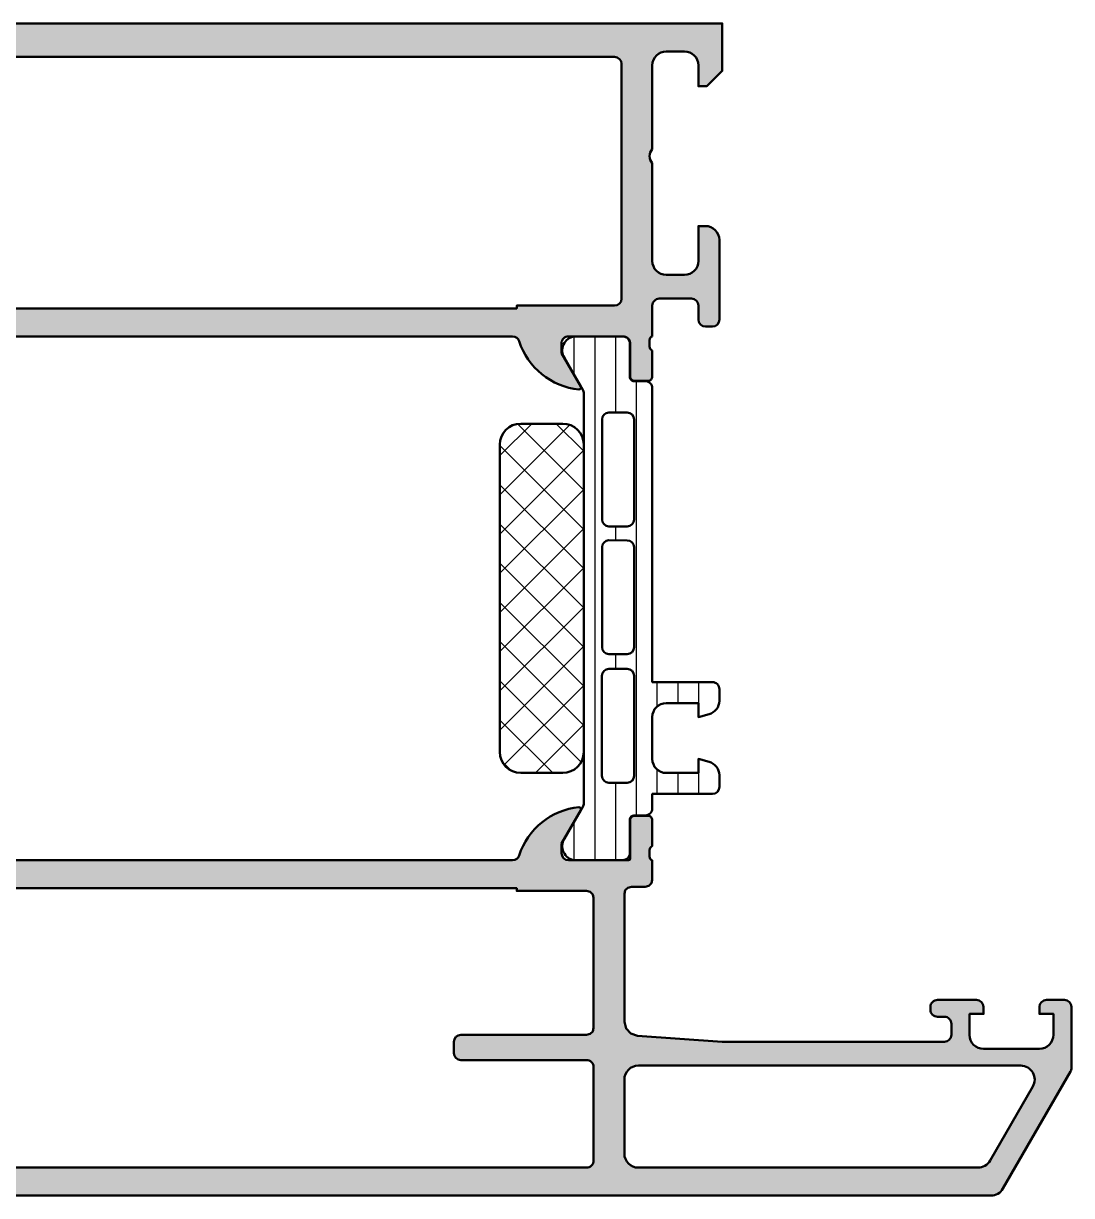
# Model space of a CAD drawing. Extents: x 0 to 150, y 0 to 84.
# Drawn here: x 75 to 150, y 0 to 83.9 of the extents above; entities that cross this region are included whole.
import ezdxf

# ---------------------------------------------------------------- set-up
doc = ezdxf.new("R2010")
doc.units = 0
for name, color, linetype, lineweight in [('0S-Alu contour', 7, 'Continuous', 50), ('0S-Alu hatch', 252, 'Continuous', 25), ('0S-Plastic contour', 254, 'Continuous', 50), ('0S-Plastic hatch', 253, 'Continuous', 25), ('0S-PT contour', 91, 'Continuous', 50), ('0S-PT hatch', 103, 'Continuous', 25)]:
    doc.layers.add(name, color=color, linetype=linetype, lineweight=lineweight)

# ---------------------------------------------------------------- blocks, each defined once
blk = doc.blocks.new('181400__EDC8170E_2BE6_45A1_98C1_D300BEF250D0_')
at = {"layer": '0S-Alu hatch'}
h = blk.add_hatch(color=256, dxfattribs=at)
edge = h.paths.add_edge_path()
edge.add_line((0.0002412639695181, 83.89999999999998), (0.0002412639695181, 80.49999847412109))
edge.add_line((0.0002412639695181, 80.49999847412109), (1.100247367485142, 79.39999999999996))
edge.add_line((1.100247367485142, 79.39999999999996), (1.700253471000768, 79.39999999999996))
edge.add_line((1.700253471000768, 79.39999999999996), (1.700253471000767, 80.89999999999998))
edge.add_ellipse((2.700266155448969, 80.89998731555175), major_axis=(-1.000012684528648, 0), ratio=1, start_angle=270.00072675612887, end_angle=359.9992732430178, ccw=False)
edge.add_line((2.700253471000767, 81.89999999999996), (4.000241025550939, 81.89999999999996))
edge.add_ellipse((4.000228471221157, 80.8999872072486), major_axis=(-1.000012792830181, 0), ratio=1, start_angle=180.0007329610703, end_angle=269.9992806990908, ccw=False)
edge.add_line((5.000241263969518, 80.89999999999618), (5.000241263969518, 74.89999999999998))
edge.add_ellipse((4.475265471637069, 74.39999999999996), major_axis=(-0.7249824705019307, 0), ratio=1, start_angle=136.3958616163865, end_angle=223.6041383836137, ccw=False)
edge.add_line((5.000241263969518, 73.89999999999996), (5.000241263969519, 66.89999999999996))
edge.add_ellipse((4.000246738845793, 66.8999945251237), major_axis=(-0.9999945251387131, 0), ratio=1, start_angle=89.99968631097869, end_angle=180.0003136894973, ccw=False)
edge.add_line((4.000241263969516, 65.89999999999998), (2.700253471000766, 65.89999999999998))
edge.add_ellipse((2.700247787888999, 66.89999431688821), major_axis=(-0.9999943169043829, 0), ratio=1, start_angle=-0.00032562035931960054, end_angle=90.00032562016929, ccw=False)
edge.add_line((1.700253471000768, 66.90000000000329), (1.700253471000768, 69.39999999999996))
edge.add_line((1.700253471000768, 69.39999999999996), (1.200253471000767, 69.39999999999996))
edge.add_arc((1.200261906438174, 68.39999156456257), 1.000008435472984, 90.00048331088485, 179.9995166894545)
edge.add_line((0.2002534710007682, 68.39999999999405), (0.2002534710007681, 62.69999542236324))
edge.add_arc((0.7002511113445925, 62.69999306270708), 0.4999976403493928, 179.9997296016505, 270.0002703979566)
edge.add_line((0.7002534710007727, 62.19999542236326), (1.200253471000761, 62.19999542236326))
edge.add_arc((1.200224574019153, 62.70002431934488), 0.500028897816602, 270.0033111588049, 359.9966888411355)
edge.add_line((1.700253471000768, 62.69999542236274), (1.700253471000768, 63.69999542236326))
edge.add_ellipse((2.200235485757314, 63.70001340760671), major_axis=(-0.4999820150800274, 0), ratio=1, start_angle=-90.00206103122213, end_angle=0.0020610311563018513, ccw=False)
edge.add_line((2.200253471000768, 64.19999542236324), (4.500241263969518, 64.19999542236324))
edge.add_ellipse((4.500259249212967, 63.7000134076067), major_axis=(-0.499982015080035, 0), ratio=1, start_angle=179.9979389686669, end_angle=270.00206103122173, ccw=False)
edge.add_line((5.000241263969518, 63.6999954223623), (5.000241263969518, 61.49999847412107))
edge.add_ellipse((4.921404817426479, 61.23247788212795), major_axis=(-0.2788950563274332, 0), ratio=1, start_angle=178.8354106259016, end_angle=253.5801235805088, ccw=False)
edge.add_line((5.200242263969522, 61.22680947412957), (5.200242263969521, 60.77321547412958))
edge.add_ellipse((4.92137416832635, 60.76755481465252), major_axis=(-0.2789255417371525, 0), ratio=1, start_angle=106.42459455535541, end_angle=181.1628700728881, ccw=False)
edge.add_line((5.000241263969521, 60.50001147412957), (5.000241263969521, 58.62000047412106))
edge.add_arc((5.300241263969518, 58.62000047412106), 0.2999999999999971, 180, 269.9999999999992)
edge.add_line((5.300241263969514, 58.32000047412106), (6.280215583012317, 58.32000047412107))
edge.add_arc((6.280215583012317, 58.62000047412106), 0.29999999999999, 270, 360)
edge.add_line((6.580215583012307, 58.62000047412106), (6.580215583012308, 60.99999847412107))
edge.add_ellipse((7.080215583012303, 60.99999847412107), major_axis=(-0.4999999999999947, 0), ratio=1, start_angle=269.9999999999994, end_angle=360, ccw=False)
edge.add_line((7.080215583012308, 61.49999847412107), (11.00024126396951, 61.49999847412107))
edge.add_ellipse((11.00024126396952, 60.99999847412107), major_axis=(-0.4999999999999929, 0), ratio=1, start_angle=180, end_angle=270.0000000000004, ccw=False)
edge.add_line((11.50024126396951, 60.99999847412107), (11.50024126396951, 60.29999847412106))
edge.add_line((11.50024126396951, 60.29999847412106), (10.11874580634715, 57.90717815109352))
edge.add_arc((10.23836104861781, 57.83811825876937), 0.1381197846482873, 149.9999999999984, 275.6225775507913)
edge.add_arc((9.76201802279574, 62.67660733596883), 4.999999999999928, 275.6225775507932, 342.2515836439295)
edge.add_ellipse((15.00024126396953, 60.999998474121), major_axis=(-0.500000000000062, 0), ratio=1, start_angle=270.00000000000125, end_angle=342.25158364393195, ccw=False)
edge.add_line((15.00024126396952, 61.49999847412107), (110.0002412639695, 61.49999847412107))
edge.add_ellipse((110.0002412639693, 60.9999984741205), major_axis=(-0.5000000000005757, 0), ratio=1, start_angle=197.748416356042, end_angle=269.9999999999691, ccw=False)
edge.add_arc((115.238464505143, 62.6766073359683), 4.999999999999344, 197.7484163560731, 264.3774224492096)
edge.add_arc((114.7621214793212, 57.83811825876938), 0.1381197846482632, 264.3774224492152, 390.0000000000151)
edge.add_line((114.8817367215918, 57.90717815109355), (113.5002412639694, 60.29999847412105))
edge.add_line((113.5002412639694, 60.29999847412105), (113.5002412639694, 60.99999847412109))
edge.add_ellipse((114.0002412639694, 60.99999847412109), major_axis=(-0.4999999999999716, 0), ratio=1, start_angle=269.9999999999984, end_angle=360, ccw=False)
edge.add_line((114.0002412639694, 61.49999847412107), (117.9202669449268, 61.49999847412107))
edge.add_ellipse((117.9202669449268, 60.99999847412107), major_axis=(-0.5, 0), ratio=1, start_angle=180, end_angle=270, ccw=False)
edge.add_line((118.4202669449267, 60.99999847412107), (118.4202669449268, 58.62000047412105))
edge.add_arc((118.7202669449267, 58.62000047412106), 0.2999999999999687, 180, 270.0000000000027)
edge.add_line((118.7202669449268, 58.32000047412109), (119.7002412639695, 58.3200004741211))
edge.add_arc((119.7002412639696, 58.62000047412111), 0.3000000000000256, 269.9999999999945, 360)
edge.add_line((120.0002412639696, 58.62000047412111), (120.0002412639695, 60.50001147412962))
edge.add_ellipse((120.0791083596127, 60.76755481465256), major_axis=(-0.278925541737153, 0), ratio=1, start_angle=-1.1628700728908825, end_angle=73.57540544464382, ccw=False)
edge.add_line((119.8002402639695, 60.77321547412964), (119.8002402639695, 61.22680947412959))
edge.add_ellipse((120.0790777105126, 61.23247788212796), major_axis=(-0.2788950563274235, 0), ratio=1, start_angle=-73.58012358050871, end_angle=1.1645893740960105, ccw=False)
edge.add_line((120.0002412639695, 61.49999847412107), (120.0002412639696, 63.70000305175778))
edge.add_ellipse((120.5002232778983, 63.70001340843447), major_axis=(-0.4999820140360651, 0), ratio=1, start_angle=-90.00118683041512, end_angle=0.001186830435472075, ccw=False)
edge.add_line((120.500233634575, 64.19999542236324), (122.8002214275436, 64.19999542236324))
edge.add_ellipse((122.8002470414213, 63.70001340717895), major_axis=(-0.4999820158404097, 0), ratio=1, start_angle=179.9979390174743, end_angle=270.00293523974995, ccw=False)
edge.add_line((123.3002290569382, 63.69999542236193), (123.3002290569382, 62.69999542236329))
edge.add_arc((123.8002564343514, 62.7000227997764), 0.5000273781626361, 180.0031370486839, 269.9968629513171)
edge.add_line((123.8002290569383, 62.19999542236325), (124.3002290569382, 62.19999542236326))
edge.add_arc((124.3002269475592, 62.69999753174239), 0.5000021093835741, 270.0002417160211, 359.9997582840298)
edge.add_line((124.8002290569383, 62.69999542236373), (124.8002290569382, 68.39999999999993))
edge.add_arc((123.8002166621762, 68.39998855885818), 1.000012394827468, 0.0006555219346606, 89.9997269679374)
edge.add_line((123.8002214275437, 69.4000009536743), (123.3002290569383, 69.39999999999996))
edge.add_line((123.3002290569383, 69.39999999999996), (123.3002290569382, 66.9))
edge.add_ellipse((122.3002312891096, 66.89999776782858), major_axis=(-0.9999977678310941, 0), ratio=1, start_angle=89.99987210571351, end_angle=180.0001278923285, ccw=False)
edge.add_line((122.3002290569382, 65.89999999999998), (121.0002412639695, 65.89999999999998))
edge.add_ellipse((121.0002353798903, 66.8999941159208), major_axis=(-0.9999941159381389, 0), ratio=1, start_angle=-0.0003371346625158367, end_angle=90.0003371348867, ccw=False)
edge.add_line((120.0002412639695, 66.89999999999606), (120.0002412639695, 73.89999999999996))
edge.add_ellipse((120.525217056302, 74.39999999999996), major_axis=(-0.7249824705019556, 0), ratio=1, start_angle=-43.60413838361171, end_angle=43.604138383611826, ccw=False)
edge.add_line((120.0002412639695, 74.89999999999998), (120.0002412639695, 80.89999999999999))
edge.add_ellipse((121.0002509995533, 80.89999026451954), major_axis=(-1.000009735631191, 0), ratio=1, start_angle=270.00099493027955, end_angle=359.9994422041218, ccw=False)
edge.add_line((121.000233634575, 81.89999999999996), (122.3002214275437, 81.89999999999996))
edge.add_ellipse((122.3002136124879, 80.89998455546085), major_axis=(-1.000015444569667, 0), ratio=1, start_angle=180.0008848930356, end_angle=269.9995522371977, ccw=False)
edge.add_line((123.3002290569382, 80.8999999999964), (123.3002290569382, 79.39999999999996))
edge.add_line((123.3002290569382, 79.39999999999996), (123.9002351604539, 79.39999999999996))
edge.add_line((123.9002351604539, 79.39999999999996), (125.0002412639695, 80.49999847412104))
edge.add_line((125.0002412639695, 80.49999847412104), (125.0002412639695, 83.89999999999998))
edge.add_line((125.0002412639695, 83.89999999999998), (0.0002412639695137, 83.89999999999998))
edge = h.paths.add_edge_path()
edge.add_line((7.200253471000768, 64.19999542236324), (7.200253471000769, 80.99999847412107))
edge.add_ellipse((7.700248202393208, 81.00000374272864), major_axis=(-0.4999947314201977, 0), ratio=1, start_angle=-90.00060374431541, end_angle=0.0006037441489752382, ccw=False)
edge.add_line((7.700253471000763, 81.49999847412107), (117.3002290569383, 81.49999847412107))
edge.add_ellipse((117.300225327182, 80.99999474436481), major_axis=(-0.5000037297701696, 0), ratio=1, start_angle=180.0004273953693, end_angle=269.9995726045988, ccw=False)
edge.add_line((117.8002290569382, 80.99999847412101), (117.8002290569383, 64.19999542236246))
edge.add_ellipse((117.3002253596516, 64.19999911964987), major_axis=(-0.5000036973002925, 0), ratio=1, start_angle=90.0004236747045, end_angle=179.9995763252047, ccw=False)
edge.add_line((117.3002290569383, 63.69999542236325), (110.3002290569383, 63.69999542236326))
edge.add_line((110.3002290569383, 63.69999542236326), (110.3002290569383, 63.49999847412107))
edge.add_line((110.3002290569383, 63.49999847412107), (14.70025347100076, 63.49999847412107))
edge.add_line((14.70025347100077, 63.49999847412107), (14.70025347100077, 63.69999542236326))
edge.add_line((14.70025347100077, 63.69999542236326), (7.700253471000768, 63.69999542236325))
edge.add_ellipse((7.700250871808276, 64.19999282317076), major_axis=(-0.4999974008142644, 0), ratio=1, start_angle=-0.00029784710761759925, end_angle=90.00029784706823, ccw=False)
at = {"layer": '0S-Alu contour', "color": 7}
for points in [[(0.0002412639695181, 83.89999999999998), (0.0002412639695181, 80.49999847412109), (1.100247367485142, 79.39999999999996), (1.700253471000768, 79.39999999999996), (1.700253471000767, 80.89999999999998)], [(123.3002290569382, 80.8999999999964), (123.3002290569382, 79.39999999999996), (123.9002351604539, 79.39999999999996), (125.0002412639695, 80.49999847412104), (125.0002412639695, 83.89999999999998), (0.0002412639695181, 83.89999999999998)], [(2.700253471000767, 81.89999999999996), (4.000241025550939, 81.89999999999996)], [(7.700253471000763, 81.49999847412107), (117.3002290569383, 81.49999847412107)], [(121.000233634575, 81.89999999999996), (122.3002214275437, 81.89999999999996)], [(5.000241263969518, 80.89999999999618), (5.000241263969518, 74.89999999999998)], [(7.200253471000768, 64.19999542236324), (7.200253471000769, 80.99999847412107)], [(117.8002290569382, 80.99999847412101), (117.8002290569383, 64.19999542236246)], [(120.0002412639695, 74.89999999999998), (120.0002412639695, 80.89999999999999)], [(5.000241263969518, 73.89999999999996), (5.000241263969519, 66.89999999999996)], [(120.0002412639695, 66.89999999999606), (120.0002412639695, 73.89999999999996)], [(1.700253471000768, 66.90000000000329), (1.700253471000768, 69.39999999999996), (1.200253471000767, 69.39999999999996)], [(123.8002214275437, 69.4000009536743), (123.3002290569383, 69.39999999999996), (123.3002290569382, 66.9)], [(0.2002534710007682, 68.39999999999405), (0.2002534710007681, 62.69999542236324)], [(124.8002290569383, 62.69999542236373), (124.8002290569382, 68.39999999999993)], [(4.000241263969516, 65.89999999999998), (2.700253471000766, 65.89999999999998)], [(122.3002290569382, 65.89999999999998), (121.0002412639695, 65.89999999999998)], [(2.200253471000768, 64.19999542236324), (4.500241263969518, 64.19999542236324)], [(120.500233634575, 64.19999542236324), (122.8002214275436, 64.19999542236324)], [(1.700253471000768, 62.69999542236274), (1.700253471000768, 63.69999542236326)], [(5.000241263969518, 63.6999954223623), (5.000241263969518, 61.49999847412107)], [(117.3002290569383, 63.69999542236325), (110.3002290569383, 63.69999542236326), (110.3002290569383, 63.49999847412107), (14.70025347100077, 63.49999847412107), (14.70025347100077, 63.69999542236326), (7.700253471000768, 63.69999542236325)], [(120.0002412639695, 61.49999847412107), (120.0002412639696, 63.70000305175778)], [(123.3002290569382, 63.69999542236193), (123.3002290569382, 62.69999542236329)], [(0.7002534710007727, 62.19999542236326), (1.200253471000761, 62.19999542236326)], [(123.8002290569383, 62.19999542236325), (124.3002290569382, 62.19999542236326)], [(7.080215583012308, 61.49999847412107), (11.00024126396951, 61.49999847412107)], [(15.00024126396952, 61.49999847412107), (110.0002412639695, 61.49999847412107)], [(114.0002412639694, 61.49999847412107), (117.9202669449268, 61.49999847412107)], [(5.000241263969521, 60.50001147412957), (5.000241263969521, 58.62000047412106)], [(5.200242263969522, 61.22680947412957), (5.200242263969521, 60.77321547412958)], [(6.580215583012307, 58.62000047412106), (6.580215583012308, 60.99999847412107)], [(11.50024126396951, 60.99999847412107), (11.50024126396951, 60.29999847412106), (10.11874580634715, 57.90717815109352)], [(114.8817367215918, 57.90717815109355), (113.5002412639694, 60.29999847412105), (113.5002412639694, 60.99999847412109)], [(118.4202669449267, 60.99999847412107), (118.4202669449268, 58.62000047412105)], [(119.8002402639695, 60.77321547412964), (119.8002402639695, 61.22680947412959)], [(120.0002412639696, 58.62000047412111), (120.0002412639695, 60.50001147412962)], [(5.300241263969514, 58.32000047412106), (6.280215583012317, 58.32000047412107)], [(118.7202669449268, 58.32000047412109), (119.7002412639695, 58.3200004741211)]]:
    blk.add_lwpolyline(points, dxfattribs=at)
at = {"layer": '0S-Alu contour', "color": 7, "extrusion": (0, 0, -1)}
for centre, radius, start, end in [((-2.700266155448969, 80.89998731555175), 1.000012684528648, 0.0007267569821928, 89.99927324387112), ((-4.000228471221157, 80.8999872072486), 1.000012792830181, 90.00071930090922, 179.9992670389297), ((-7.700248202393208, 81.00000374272864), 0.4999947314201977, 359.999396255851, 90.00060374431546), ((-117.300225327182, 80.99999474436481), 0.5000037297701696, 90.00042739540118, 179.9995726046307), ((-121.0002509995533, 80.89999026451954), 1.000009735631191, 0.0005577958782204, 89.99900506972045), ((-122.3002136124879, 80.89998455546085), 1.000015444569667, 90.00044776280232, 179.9991151069644), ((-4.475265471637069, 74.39999999999996), 0.7249824705019307, 136.3958616163863, 223.6041383836136), ((-120.525217056302, 74.39999999999996), 0.7249824705019556, 316.3958616163882, 43.60413838361174), ((-2.700247787888999, 66.89999431688821), 0.9999943169043829, 269.9996743798307, 0.0003256203592272), ((-4.000246738845793, 66.8999945251237), 0.9999945251387131, 179.9996863105027, 270.0003136890213), ((-121.0002353798903, 66.8999941159208), 0.9999941159381389, 269.9996628651133, 0.0003371346624726), ((-122.3002312891096, 66.89999776782858), 0.9999977678310941, 179.9998721076715, 270.0001278942865), ((-2.200235485757314, 63.70001340760671), 0.4999820150800274, 359.9979389688437, 90.00206103122215), ((-4.500259249212967, 63.7000134076067), 0.499982015080035, 89.99793896877829, 180.0020610313331), ((-7.700250871808276, 64.19999282317076), 0.4999974008142644, 269.9997021529318, 0.0002978471076222), ((-117.3002253596516, 64.19999911964987), 0.5000036973002925, 180.0004236747953, 269.9995763252955), ((-120.5002232778983, 63.70001340843447), 0.4999820140360651, 359.9988131695645, 90.00118683041515), ((-122.8002470414213, 63.70001340717895), 0.4999820158404097, 89.99706476025005, 180.0020609825257), ((-4.921404817426479, 61.23247788212795), 0.2788950563274332, 106.4198764194912, 181.1645893740985), ((-7.080215583012303, 60.99999847412107), 0.4999999999999947, 0, 90.00000000000063), ((-11.00024126396952, 60.99999847412107), 0.4999999999999929, 89.99999999999959, 180), ((-15.00024126396953, 60.999998474121), 0.500000000000062, 17.74841635606803, 89.99999999999876), ((-110.0002412639693, 60.9999984741205), 0.5000000000005757, 90.00000000003094, 162.251583643958), ((-114.0002412639694, 60.99999847412109), 0.4999999999999716, 0, 90.0000000000016), ((-117.9202669449268, 60.99999847412107), 0.5, 90, 180), ((-120.0790777105126, 61.23247788212796), 0.2788950563274235, 358.835410625904, 73.58012358050884), ((-4.92137416832635, 60.76755481465252), 0.2789255417371525, 178.8371299271119, 253.5754054446446), ((-120.0791083596127, 60.76755481465256), 0.2789255417371531, 286.4245945553562, 1.162870072890926)]:
    blk.add_arc(centre, radius, start, end, dxfattribs=at)
at = {"layer": '0S-Alu contour', "color": 7}
for centre, radius, start, end in [((1.200261906438174, 68.39999156456257), 1.000008435472984, 90.00048331088485, 179.9995166894545), ((123.8002166621762, 68.39998855885818), 1.000012394827468, 0.0006555219346606, 89.9997269679374), ((0.7002511113445925, 62.69999306270708), 0.4999976403493928, 179.9997296016505, 270.0002703979566), ((1.200224574019153, 62.70002431934488), 0.500028897816602, 270.0033111588049, 359.9966888411355), ((123.8002564343514, 62.7000227997764), 0.5000273781626361, 180.0031370486839, 269.9968629513171), ((124.3002269475592, 62.69999753174239), 0.5000021093835741, 270.0002417160211, 359.9997582840298), ((9.76201802279574, 62.67660733596883), 4.999999999999928, 275.6225775507932, 342.2515836439295), ((115.238464505143, 62.6766073359683), 4.999999999999344, 197.7484163560731, 264.3774224492096), ((5.300241263969518, 58.62000047412106), 0.2999999999999971, 180, 269.9999999999992), ((6.280215583012317, 58.62000047412106), 0.29999999999999, 270, 0), ((10.23836104861781, 57.83811825876937), 0.1381197846482873, 149.9999999999984, 275.6225775507913), ((114.7621214793212, 57.83811825876938), 0.1381197846482632, 264.3774224492152, 30.00000000001515), ((118.7202669449267, 58.62000047412106), 0.2999999999999687, 180, 270.0000000000027), ((119.7002412639696, 58.62000047412111), 0.3000000000000256, 269.9999999999945, 0)]:
    blk.add_arc(centre, radius, start, end, dxfattribs=at)
blk = doc.blocks.new('244391__28026FB7_03FE_4B14_8934_40E9BAC92A40___AA80F0C8_C200_425B_A5B2_39E41ED38120_')
at = {"layer": '0S-Plastic hatch'}
h = blk.add_hatch(dxfattribs=at)
h.set_pattern_fill('ANSI31', color=256, scale=0.4680000000000001, angle=45, style=0)
h.set_pattern_definition([(90, (0, 0), (-1.4859, 0), [])])
edge = h.paths.add_edge_path()
edge.add_line((120.0010859886373, 57.79247127889615), (120.0000188350677, 36.7500114440918))
edge.add_line((120.0000188350677, 36.7500114440918), (124.300036907196, 36.7500114440918))
edge.add_ellipse((124.3000723816795, 36.25004691857522), major_axis=(-0.4999645267751099, 0), ratio=1, start_angle=179.9959346351466, end_angle=270.00406536478795, ccw=False)
edge.add_line((124.800036907196, 36.25001144409122), (124.8000292778015, 35.41901779174805))
edge.add_ellipse((123.7988491033712, 35.41973517223283), major_axis=(-1.001180431444371, 0), ratio=1, start_angle=105.0586789848592, end_angle=179.9589455843172, ccw=False)
edge.add_line((124.0589639429945, 34.45293502405593), (123.3000218868255, 34.2500114440918))
edge.add_line((123.3000218868255, 34.2500114440918), (123.3000218868255, 35.2500114440918))
edge.add_line((123.3000218868255, 35.2500114440918), (121.0000188350677, 35.2500114440918))
edge.add_arc((120.9999775461732, 34.25007561996295), 0.9999358249812932, 89.99763416877518, 180.0036772425424)
edge.add_line((120.0000417232513, 34.25001144409199), (120.0000340938568, 31.2500114440918))
edge.add_arc((121.0000176124844, 31.24999496271946), 0.9999835187634767, 179.9990556715406, 270.0009443286395)
edge.add_line((121.0000340938568, 30.2500114440918), (123.300014257431, 30.2500114440918))
edge.add_line((123.300014257431, 30.2500114440918), (123.3000371456146, 31.2500114440918))
edge.add_line((123.3000371456146, 31.2500114440918), (124.0589467125674, 31.04709043185175))
edge.add_ellipse((123.799016417304, 30.08040559342737), major_axis=(-1.001021146247827, 0), ratio=1, start_angle=180.0343139546645, end_angle=254.949806377451, ccw=False)
edge.add_line((124.8000373840332, 30.0810050964356), (124.8000373840332, 29.2500114440918))
edge.add_ellipse((124.2999590270071, 29.25008980327634), major_axis=(-0.5000783631652976, 0), ratio=1, start_angle=90.0072293923368, end_angle=179.9910221058757, ccw=False)
edge.add_line((124.3000221252441, 28.7500114440918), (120.0000320978971, 28.7500114440918))
edge.add_line((120.0000320978971, 28.7500114440918), (120, 27.709997))
edge.add_ellipse((119.5000026791401, 27.71001243138429), major_axis=(-0.4999973210979765, 0), ratio=1, start_angle=89.99761772008799, end_angle=179.998231684107, ccw=False)
edge.add_line((119.4999818899374, 27.21001511071852), (118.6896505571225, 27.21004373713671))
edge.add_arc((118.6896396908882, 26.9100437373335), 0.2999999999999996, 89.99792470211386, 179.9979247021014)
edge.add_line((118.389639691085, 26.91005460356789), (118.3898847116658, 24.51005621018234))
edge.add_ellipse((117.8898887344596, 24.51007168080213), major_axis=(-0.4999959774455959, 0), ratio=1, start_angle=89.9976222209279, end_angle=179.9982271832753, ccw=False)
edge.add_line((117.8898679845897, 24.01007570378708), (114.4133264887838, 24.01020235125117))
edge.add_ellipse((114.5556729896656, 25.00001527072187), major_axis=(-0.9999960709244815, 0), ratio=1, start_angle=-32.72909139772611, end_angle=81.81631665021388, ccw=False)
edge.add_line((113.7144399234454, 25.5406806664724), (115.0329923529018, 27.82428975572177))
edge.add_arc((114.5999886916497, 28.07430541391616), 0.5000000000000475, 329.9979281027701, 359.9978647972849)
edge.add_line((115.0999886913026, 28.07428678075737), (115.1010483030763, 57.42853646356852))
edge.add_arc((114.6010483033855, 57.42855405119036), 0.5000000000000775, 359.9979846069515, 389.9979213014603)
edge.add_line((115.0340700750263, 57.67853834126716), (113.7156830772392, 59.96224294252225))
edge.add_ellipse((114.556955307898, 60.50284739661672), major_axis=(-0.99999607092447, 0), ratio=1, start_angle=-81.82046724598717, end_angle=32.72494080195378, ccw=False)
edge.add_line((114.4146805109838, 61.49267062529314), (117.8912220067896, 61.49254397782907))
edge.add_ellipse((117.8912065361699, 60.99254800062283), major_axis=(-0.4999959774455817, 0), ratio=1, start_angle=179.9976222209286, end_angle=269.99822718330006, ccw=False)
edge.add_line((118.3912025131849, 60.99252725075293), (118.3907836329721, 58.59252888141443))
edge.add_arc((118.6907836327753, 58.5925180151801), 0.299999999999997, 179.9979247021014, 269.9979247021139)
edge.add_line((118.690772766541, 58.2925180153769), (119.5011040993559, 58.2924893889587))
edge.add_ellipse((119.5010886679716, 57.79249206809887), major_axis=(-0.4999973210979552, 0), ratio=1, start_angle=179.9976177199983, end_angle=269.9982316841407, ccw=False)
edge = h.paths.add_edge_path()
edge.add_arc((118.2009875122948, 55.55090429612498), 0.5000123249002691, 359.9993369102242, 449.994763939465)
edge.add_line((118.2010332066691, 56.05091661893733), (116.9010244337182, 56.05096370627049))
edge.add_arc((116.9010498811811, 55.55092014558946), 0.500043561328549, 90.00291581042356, 179.9929335937784)
edge.add_line((116.4010063236556, 55.55098181698903), (116.4007320853977, 48.40095740816984))
edge.add_arc((116.9007756460787, 48.4009828556324), 0.5000435613285567, 180.0029158103769, 269.9929335938028)
edge.add_line((116.9007139746792, 47.90093929810687), (118.2007227476301, 47.9008922107737))
edge.add_arc((118.2006973001671, 48.40093577145475), 0.5000435613285668, 270.0029158104253, 359.9929335937785)
edge.add_line((118.7007408576926, 48.40087410005519), (118.7009998371616, 55.55089850943243))
edge = h.paths.add_edge_path()
edge.add_line((116.4006596438355, 46.40095740948138), (116.4003854055776, 39.25093300066178))
edge.add_arc((116.9004289662586, 39.25095844812476), 0.5000435613285485, 180.0029158103769, 269.9929335938028)
edge.add_line((116.9003672948591, 38.75091489059925), (118.20037606781, 38.75086780326606))
edge.add_arc((118.200350620347, 39.25091136394711), 0.5000435613285685, 270.0029158104253, 359.9929335937785)
edge.add_line((118.7003941778726, 39.25084969254733), (118.7006531573415, 46.40087410191981))
edge.add_arc((118.2006408324747, 46.40087988861734), 0.5000123249002736, 359.9993369102242, 449.994763939465)
edge.add_line((118.200686526849, 46.90089221142968), (116.9006777538981, 46.90093929876283))
edge.add_arc((116.9007032013611, 46.4008957380818), 0.5000435613285561, 90.00291581042356, 179.9929335937784)
edge = h.paths.add_edge_path()
edge.add_line((118.6997224802329, 30.04995758857433), (118.6999814597018, 37.1999819979466))
edge.add_arc((118.199969134835, 37.19998778464412), 0.5000123249002751, 359.9993369102242, 449.9947639394634)
edge.add_line((118.2000148292094, 37.70000010745647), (116.9000060562584, 37.70004719478962))
edge.add_arc((116.9000315037214, 37.20000363410858), 0.5000435613285543, 90.00291581042356, 179.9929335937784)
edge.add_line((116.3999879461959, 37.20006530550816), (116.3997137079379, 30.05004089668898))
edge.add_arc((116.899757268619, 30.05006634415155), 0.5000435613285525, 180.0029158103769, 269.9929335938044)
edge.add_line((116.8996955972194, 29.55002278662603), (118.1997043701703, 29.54997569929284))
edge.add_arc((118.1996789227073, 30.05001925997389), 0.5000435613285694, 270.0029158104253, 359.9929335937785)
at = {"layer": '0S-Alu contour', "color": 7}
for points in [[(116.4010063236556, 55.55098181698903), (116.4007320853977, 48.40095740816984)], [(118.2010332066691, 56.05091661893733), (116.9010244337182, 56.05096370627049)], [(118.7007408576926, 48.40087410005519), (118.7009998371616, 55.55089850943243)], [(116.9007139746792, 47.90093929810687), (118.2007227476301, 47.9008922107737)], [(116.4006596438355, 46.40095740948138), (116.4003854055776, 39.25093300066178)], [(118.200686526849, 46.90089221142968), (116.9006777538981, 46.90093929876283)], [(118.7003941778726, 39.25084969254733), (118.7006531573415, 46.40087410191981)], [(116.9003672948591, 38.75091489059925), (118.20037606781, 38.75086780326606)], [(116.3999879461959, 37.20006530550816), (116.3997137079379, 30.05004089668898)], [(118.2000148292094, 37.70000010745647), (116.9000060562584, 37.70004719478962)], [(118.6997224802329, 30.04995758857433), (118.6999814597018, 37.1999819979466)], [(116.8996955972194, 29.55002278662603), (118.1997043701703, 29.54997569929284)]]:
    blk.add_lwpolyline(points, dxfattribs=at)
for centre, radius, start, end in [((116.9010498811811, 55.55092014558946), 0.500043561328549, 90.00291581042356, 179.9929335937784), ((118.2009875122948, 55.55090429612498), 0.5000123249002691, 359.9993369102242, 89.99476393946507), ((116.9007756460787, 48.4009828556324), 0.5000435613285567, 180.0029158103769, 269.9929335938028), ((118.2006973001671, 48.40093577145475), 0.5000435613285668, 270.0029158104253, 359.9929335937785), ((116.9007032013611, 46.4008957380818), 0.5000435613285561, 90.00291581042356, 179.9929335937784), ((118.2006408324747, 46.40087988861734), 0.5000123249002736, 359.9993369102242, 89.99476393946507), ((116.9004289662586, 39.25095844812476), 0.5000435613285485, 180.0029158103769, 269.9929335938028), ((118.200350620347, 39.25091136394711), 0.5000435613285685, 270.0029158104253, 359.9929335937785), ((116.9000315037214, 37.20000363410858), 0.5000435613285543, 90.00291581042356, 179.9929335937784), ((118.199969134835, 37.19998778464412), 0.5000123249002751, 359.9993369102242, 89.99476393946343), ((116.899757268619, 30.05006634415155), 0.5000435613285525, 180.0029158103769, 269.9929335938044), ((118.1996789227073, 30.05001925997389), 0.5000435613285694, 270.0029158104253, 359.9929335937785)]:
    blk.add_arc(centre, radius, start, end, dxfattribs=at)
at = {"layer": '0S-Plastic contour', "color": 7}
for points in [[(114.4146805109838, 61.49267062529314), (117.8912220067896, 61.49254397782907)], [(118.3912025131849, 60.99252725075293), (118.3907836329721, 58.59252888141443)], [(115.0340700750263, 57.67853834126716), (113.7156830772392, 59.96224294252225)], [(118.690772766541, 58.2925180153769), (119.5011040993559, 58.2924893889587)], [(115.0999886913026, 28.07428678075737), (115.1010483030763, 57.42853646356852)], [(120.0010859886373, 57.79247127889615), (120.0000188350677, 36.7500114440918), (124.300036907196, 36.7500114440918)], [(124.800036907196, 36.25001144409122), (124.8000292778015, 35.41901779174805)], [(124.0589639429945, 34.45293502405593), (123.3000218868255, 34.2500114440918), (123.3000218868255, 35.2500114440918), (121.0000188350677, 35.2500114440918)], [(120.0000417232513, 34.25001144409199), (120.0000340938568, 31.2500114440918)], [(121.0000340938568, 30.2500114440918), (123.300014257431, 30.2500114440918), (123.3000371456146, 31.2500114440918), (124.0589467125674, 31.04709043185175)], [(124.8000373840332, 30.0810050964356), (124.8000373840332, 29.2500114440918)], [(124.3000221252441, 28.7500114440918), (120.0000320978971, 28.7500114440918), (120, 27.709997)], [(113.7144399234454, 25.5406806664724), (115.0329923529018, 27.82428975572177)], [(118.389639691085, 26.91005460356789), (118.3898847116658, 24.51005621018234)], [(119.4999818899374, 27.21001511071852), (118.6896505571225, 27.21004373713671)], [(117.8898679845897, 24.01007570378708), (114.4133264887838, 24.01020235125117)]]:
    blk.add_lwpolyline(points, dxfattribs=at)
at = {"layer": '0S-Plastic contour', "color": 7, "extrusion": (0, 0, -1)}
for centre, radius, start, end in [((-114.556955307898, 60.50284739661672), 0.99999607092447, 327.2750591980462, 81.82046724598723), ((-117.8912065361699, 60.99254800062283), 0.4999959774455817, 90.00177281669993, 180.0023777790715), ((-119.5010886679716, 57.79249206809887), 0.4999973210979552, 90.00176831585927, 180.0023822800018), ((-124.3000723816795, 36.25004691857522), 0.4999645267751099, 89.99593463521202, 180.0040653648535), ((-123.7988491033712, 35.41973517223283), 1.001180431444371, 180.0410544156829, 254.9413210151408), ((-123.799016417304, 30.08040559342737), 1.001021146247827, 105.050193622549, 179.9656860453355), ((-124.2999590270071, 29.25008980327634), 0.5000783631652976, 180.0089778941244, 269.9927706076632), ((-119.5000026791401, 27.71001243138429), 0.4999973210979765, 180.001768315893, 270.002382279912), ((-114.5556729896656, 25.00001527072187), 0.9999960709244815, 278.1836833497861, 32.72909139772608), ((-117.8898887344596, 24.51007168080213), 0.4999959774455959, 180.0017728167248, 270.0023777790721)]:
    blk.add_arc(centre, radius, start, end, dxfattribs=at)
at = {"layer": '0S-Plastic contour', "color": 7}
for centre, radius, start, end in [((118.6907836327753, 58.5925180151801), 0.299999999999997, 179.9979247021014, 269.9979247021139), ((114.6010483033855, 57.42855405119036), 0.5000000000000775, 359.9979846069515, 29.99792130146034), ((120.9999775461732, 34.25007561996295), 0.9999358249812932, 89.99763416877518, 180.0036772425424), ((121.0000176124844, 31.24999496271946), 0.9999835187634767, 179.9990556715406, 270.0009443286395), ((114.5999886916497, 28.07430541391616), 0.5000000000000475, 329.9979281027701, 359.9978647972849), ((118.6896396908882, 26.9100437373335), 0.2999999999999996, 89.99792470211386, 179.9979247021014)]:
    blk.add_arc(centre, radius, start, end, dxfattribs=at)
blk = doc.blocks.new('371510__A07E044E_FC9F_4677_A003_08110C505BAC_')
at = {"layer": '0S-PT hatch'}
h = blk.add_hatch(dxfattribs=at)
h.set_pattern_fill('ANSI37', color=256, scale=0.625, angle=90, style=0)
h.set_pattern_definition([(135, (0, 0), (-1.403165018917055, -1.403165018917055), []), (225, (0, 0), (1.403165018917055, -1.403165018917055), [])])
edge = h.paths.add_edge_path()
edge.add_line((109.0904855954255, 53.75141162216274), (109.0904855954255, 31.75141162216274))
edge.add_arc((110.5904888672858, 31.75141489402306), 1.500003271863891, 180.0001249779981, 269.9998750244136)
edge.add_line((110.5904855954255, 30.25141162216274), (113.5905184971889, 30.25141162216274))
edge.add_arc((113.5905184971889, 31.75141162216274), 1.500000000000003, 270, 360)
edge.add_line((115.0905184971889, 31.75141162216274), (115.090518497189, 53.75141162216273))
edge.add_arc((113.5905184971889, 53.75141162216273), 1.500000000000001, 0, 89.99999999999946)
edge.add_line((113.5905184971889, 55.25141162216273), (110.5904855954255, 55.25141162216273))
edge.add_arc((110.5904878232716, 53.75140939431663), 1.500002227847759, 90.00008509732662, 179.9999149091302)
at = {"layer": '0S-PT contour', "color": 7}
for points in [[(113.5905184971889, 55.25141162216273), (110.5904855954255, 55.25141162216273)], [(109.0904855954255, 53.75141162216274), (109.0904855954255, 31.75141162216274)], [(115.0905184971889, 31.75141162216274), (115.090518497189, 53.75141162216273)], [(110.5904855954255, 30.25141162216274), (113.5905184971889, 30.25141162216274)]]:
    blk.add_lwpolyline(points, dxfattribs=at)
for centre, radius, start, end in [((110.5904878232716, 53.75140939431663), 1.500002227847759, 90.00008509732662, 179.9999149091302), ((113.5905184971889, 53.75141162216273), 1.500000000000001, 0, 89.99999999999946), ((110.5904888672858, 31.75141489402306), 1.500003271863891, 180.0001249779981, 269.9998750244136), ((113.5905184971889, 31.75141162216274), 1.500000000000003, 270, 0)]:
    blk.add_arc(centre, radius, start, end, dxfattribs=at)
blk = doc.blocks.new('188310__6816F918_5C25_47B7_94D0_430647436AE8_')
at = {"layer": '0S-Alu hatch'}
h = blk.add_hatch(color=256, dxfattribs=at)
edge = h.paths.add_edge_path()
edge.add_arc((1.200222953422638, 20.70026110039532), 1, 180, 270)
edge.add_line((1.200222953422638, 19.70026110039532), (1.700222953422638, 19.70026110039532))
edge.add_line((1.700222953422638, 19.70026110039532), (1.700222953422638, 21.20026110039532))
edge.add_ellipse((2.700222953422633, 21.20026110039532), major_axis=(-0.9999999999999946, 0), ratio=1, start_angle=269.99999999999994, end_angle=360, ccw=False)
edge.add_line((2.700222953422634, 22.20026110039532), (6.000222953422646, 22.20026110039532))
edge.add_ellipse((6.000222953422653, 21.20026110039533), major_axis=(-0.9999999999999964, 0), ratio=1, start_angle=180, end_angle=270.0000000000004, ccw=False)
edge.add_line((7.00022295342265, 21.20026110039533), (7.00022295342265, 12.50026872978984))
edge.add_ellipse((6.00022295342265, 12.50026872978984), major_axis=(-1, 0), ratio=1, start_angle=90, end_angle=180, ccw=False)
edge.add_line((6.00022295342265, 11.50026872978984), (2.700222953422637, 11.50026872978984))
edge.add_ellipse((2.700222953422636, 12.50026872978984), major_axis=(-1, 0), ratio=1, start_angle=0, end_angle=90.00000000000011, ccw=False)
edge.add_line((1.700222953422636, 12.50026872978984), (1.700222953422638, 13.50026110039532))
edge.add_line((1.700222953422638, 13.50026110039532), (1.100222953422645, 13.50026110039532))
edge.add_line((1.100222953422645, 13.50026110039532), (0.0002412639695137, 12.40027941094222))
edge.add_line((0.0002412639695137, 12.40027941094222), (0.0002412639695137, 0.500241263969544))
edge.add_arc((0.5000002326087553, 0.5000002326087695), 0.4997590267633746, 179.9723665216544, 270.0276334783376)
edge.add_line((0.5002412639695653, 0.0002412639695279), (144.2264680706102, 0.0002412639695279))
edge.add_arc((144.2247971848666, 1.003667887801497), 1.003428014993598, 270.0954076864186, 329.9079504125858)
edge.add_line((145.0929841777452, 0.5005584298597529), (149.9332942315098, 8.884976382755394))
edge.add_arc((149.5002717815471, 9.134959497842837), 0.5000000000005392, 330.0022341685326, 360)
edge.add_line((150.0002717815476, 9.134959497842878), (150.0002717815476, 13.50024126396953))
edge.add_arc((149.5002653451675, 13.50023482758938), 0.5000064364215735, 0.0007375448061235, 89.99926245465875)
edge.add_line((149.5002717815476, 14.00024126396953), (148.2002229534226, 14.00024126396953))
edge.add_arc((148.2002229534226, 13.50024126396953), 0.4999999999999983, 90, 180)
edge.add_line((147.7002229534226, 13.50024126396953), (147.7002229534226, 13.00024126396953))
edge.add_line((147.7002229534226, 13.00024126396953), (148.7002229534226, 13.00024126396953))
edge.add_line((148.7002229534226, 13.00024126396953), (148.7002229534226, 11.50024126396949))
edge.add_ellipse((147.7002229534227, 11.50024126396948), major_axis=(-0.999999999999943, 0), ratio=1, start_angle=89.9999999999967, end_angle=180, ccw=False)
edge.add_line((147.7002229534226, 10.50024126396953), (143.7002229534226, 10.50024126396952))
edge.add_ellipse((143.7002229534226, 11.50024126396952), major_axis=(-0.9999999999999928, 0), ratio=1, start_angle=0, end_angle=90, ccw=False)
edge.add_line((142.7002229534226, 11.50024126396953), (142.7002229534226, 13.00024126396953))
edge.add_line((142.7002229534226, 13.00024126396953), (143.7002229534226, 13.00024126396953))
edge.add_line((143.7002229534226, 13.00024126396953), (143.7002229534226, 13.50024126396953))
edge.add_arc((143.2002229534226, 13.50024126396952), 0.5, 0, 90)
edge.add_line((143.2002229534226, 14.00024126396951), (140.4002351604538, 14.00024126396953))
edge.add_arc((140.4000363849005, 13.50044003952287), 0.4998012639740898, 89.97721294163328, 180.0227870583776)
edge.add_line((139.9002351604539, 13.50024126396953), (139.9002351171972, 13.30024435898407))
edge.add_arc((140.4000271130981, 13.30003631162832), 0.499792039202692, 179.9761496085824, 270.0238503914254)
edge.add_line((140.4002351604539, 12.80024431572735), (140.9002351604539, 12.80024431572734))
edge.add_ellipse((140.9005322072002, 12.30054136247366), major_axis=(-0.4997030415428987, 0), ratio=1, start_angle=179.9659407198506, end_angle=270.03405928015076, ccw=False)
edge.add_line((141.4002351604539, 12.30024431572739), (141.40029619561, 11.50024126396956))
edge.add_ellipse((140.9002312524076, 11.50030620717198), major_axis=(-0.5000649474195321, 0), ratio=1, start_angle=90.00744097629132, end_angle=179.9925590237132, ccw=False)
edge.add_line((140.90029619561, 11.00024126396951), (125.0001497112352, 11.00024126396953))
edge.add_line((125.0001497112352, 11.00024126396953), (118.9289827190476, 11.43389604912578))
edge.add_line((118.9289827190476, 11.43389604912578), (118.4596223674851, 11.59006975518045))
edge.add_line((118.4596223674851, 11.59006975518045), (118.1225862346726, 11.95208452568826))
edge.add_line((118.1225862346726, 11.95208452568826), (118.0001497112351, 12.43135546074686))
edge.add_line((118.0001497112351, 12.43135546074686), (118.0001497112351, 21.60023210869601))
edge.add_line((118.0001497112351, 21.60023210869601), (118.0671663127976, 21.85023210869607))
edge.add_line((118.0671663127976, 21.85023210869607), (118.2501497112351, 22.03324602471171))
edge.add_line((118.2501497112351, 22.03324602471171), (118.5001497112351, 22.10023210869609))
edge.add_line((118.5001497112351, 22.10023210869609), (119.5001497112351, 22.10023210869609))
edge.add_line((119.5001497112351, 22.10023210869609), (119.7501497112351, 22.167225822075))
edge.add_line((119.7501497112351, 22.167225822075), (119.9332551799851, 22.35023210869609))
edge.add_line((119.9332551799851, 22.35023210869609), (120.0001497112351, 22.60023210869614))
edge.add_line((120.0001497112351, 22.60023210869614), (120.0001497112351, 24.00023363457448))
edge.add_ellipse((120.0789861577788, 24.2677542265681), major_axis=(-0.2788950563281017, 0), ratio=1, start_angle=-1.1645893740978863, end_angle=73.58012358040668, ccw=False)
edge.add_line((119.8001487112351, 24.27342263456649), (119.8001487112351, 24.72701663456648))
edge.add_ellipse((120.0790168068782, 24.73267729404355), major_axis=(-0.2789255417371009, 0), ratio=1, start_angle=-73.57540544464968, end_angle=1.162870072887472, ccw=False)
edge.add_line((120.0001497112351, 25.00022063456644), (120.0001497112351, 26.88023163457499))
edge.add_arc((119.7001497112351, 26.88023163457496), 0.3000000000000114, 0, 90.00000000000543)
edge.add_line((119.7001497112351, 27.18023163457497), (118.7201753921923, 27.18023163457498))
edge.add_arc((118.7201753921923, 26.88023163457498), 0.3000000000000007, 89.99999999999729, 180)
edge.add_line((118.4201753921923, 26.88023163457498), (118.4201753921923, 24.12023363457497))
edge.add_ellipse((118.3001753921923, 24.12023363457498), major_axis=(-0.1200000000000045, 0), ratio=1, start_angle=90.00000000000682, end_angle=180, ccw=False)
edge.add_line((118.3001753921923, 24.00023363457499), (114.0001497112351, 24.00023363457499))
edge.add_ellipse((114.0001497112351, 24.500233634575), major_axis=(-0.5000000000000071, 0), ratio=1, start_angle=0, end_angle=89.99999999999511, ccw=False)
edge.add_line((113.5001497112351, 24.50023363457499), (113.5001497112351, 25.20023363457501))
edge.add_line((113.5001497112351, 25.20023363457501), (114.8816451688575, 27.59305395760252))
edge.add_arc((114.7620299265868, 27.66211384992669), 0.1381197846483001, 329.9999999999924, 455.6225775507952)
edge.add_arc((115.2383729524088, 22.82362477272756), 4.999999999999611, 95.62257755079241, 162.251583643929)
edge.add_ellipse((110.000149711235, 24.50023363457535), major_axis=(-0.5000000000003543, 0), ratio=1, start_angle=90.00000000000807, end_angle=162.2515836439389, ccw=False)
edge.add_line((110.0001497112351, 24.000233634575), (15.00024126396955, 24.000233634575))
edge.add_ellipse((15.00024126396967, 24.50023363457418), major_axis=(-0.4999999999991794, 0), ratio=1, start_angle=17.748416356054975, end_angle=89.99999999998698, ccw=False)
edge.add_arc((9.76201802279583, 22.82362477272626), 5.000000000000888, 17.74841635607264, 84.37742244920885)
edge.add_arc((10.2383610486178, 27.66211384992671), 0.1381197846482636, 84.37742244920312, 209.999999999989)
edge.add_line((10.11874580634716, 27.5930539576026), (11.50024126396951, 25.20023363457504))
edge.add_line((11.50024126396951, 25.20023363457504), (11.50024126396951, 24.500233634575))
edge.add_ellipse((11.00024126396951, 24.500233634575), major_axis=(-0.5000000000000018, 0), ratio=1, start_angle=90.00000000000023, end_angle=180, ccw=False)
edge.add_line((11.00024126396951, 24.000233634575), (6.700215583012367, 24.000233634575))
edge.add_ellipse((6.700215583012364, 24.120233634575), major_axis=(-0.120000000000001, 0), ratio=1, start_angle=0, end_angle=90.0000000000012, ccw=False)
edge.add_line((6.580215583012362, 24.120233634575), (6.580215583012361, 26.880231634575))
edge.add_arc((6.280215583012358, 26.880231634575), 0.3000000000000034, 0, 90)
edge.add_line((6.280215583012358, 27.180231634575), (5.300241263969574, 27.180231634575))
edge.add_arc((5.300241263969578, 26.880231634575), 0.3000000000000043, 90.00000000000067, 180)
edge.add_line((5.000241263969574, 26.880231634575), (5.000241263969574, 25.00022063456649))
edge.add_ellipse((4.921374168326404, 24.73267729404354), major_axis=(-0.2789255417371548, 0), ratio=1, start_angle=178.8371299271148, end_angle=253.57540544464518, ccw=False)
edge.add_line((5.200242263969578, 24.72701663456649), (5.200242263969575, 24.27342263456649))
edge.add_ellipse((4.921404817426502, 24.26775422656811), major_axis=(-0.2788950563274601, 0), ratio=1, start_angle=106.4198764195138, end_angle=181.1645893740979, ccw=False)
edge.add_line((5.000241263969654, 24.000233634575), (0.700222953422645, 24.00024126396953))
edge.add_arc((0.7000342129110213, 23.50043000448115), 0.4998112951248137, 89.9783637642813, 180.0216362357202)
edge.add_line((0.2002229534226392, 23.50024126396954), (0.2002229534226387, 20.70026110039532))
edge = h.paths.add_edge_path()
edge.add_line((9.200314506156985, 12.00026415215318), (9.200222953422665, 21.30023668633296))
edge.add_line((9.200222953422665, 21.30023668633296), (9.267209037407072, 21.55023668633277))
edge.add_line((9.267209037407072, 21.55023668633277), (9.450222953422609, 21.73324297295389))
edge.add_line((9.450222953422609, 21.73324297295389), (9.70022295342262, 21.80023668633281))
edge.add_line((9.70022295342262, 21.80023668633281), (14.70022295342264, 21.80023668633281))
edge.add_line((14.70022295342264, 21.80023668633281), (14.70022295342264, 22.000233634575))
edge.add_line((14.70022295342264, 22.000233634575), (110.3001985393601, 22.000233634575))
edge.add_line((110.3001985393601, 22.000233634575), (110.3001985393601, 21.80023668633281))
edge.add_line((110.3001985393601, 21.80023668633281), (115.3001985393601, 21.80023668633281))
edge.add_line((115.3001985393601, 21.80023668633281), (115.5501985393601, 21.73324297295391))
edge.add_line((115.5501985393601, 21.73324297295391), (115.7331819377976, 21.55023668633283))
edge.add_line((115.7331819377976, 21.55023668633283), (115.8001985393601, 21.3002366863328))
edge.add_line((115.8001985393601, 21.3002366863328), (115.8001985393601, 12.00023363457492))
edge.add_line((115.8001985393601, 12.00023363457492), (115.7331819377976, 11.75023363457499))
edge.add_line((115.7331819377976, 11.75023363457499), (115.5501985393601, 11.56721971855936))
edge.add_line((115.5501985393601, 11.56721971855936), (115.3001985393601, 11.50023363457499))
edge.add_line((115.3001985393601, 11.50023363457499), (106.3001985393601, 11.50023363457499))
edge.add_arc((106.3001985393601, 11.00023363457499), 0.5, 90, 180)
edge.add_line((105.8001985393601, 11.00023363457498), (105.8001985393601, 10.20024584160623))
edge.add_arc((106.3001985393601, 10.20024584160623), 0.4999999999999823, 180, 269.9999999999984)
edge.add_line((106.3001985393601, 9.700245841606247), (115.3001985393601, 9.700245841606243))
edge.add_ellipse((115.3004955861064, 9.200542888352542), major_axis=(-0.4997030415429165, 0), ratio=1, start_angle=179.9659407198506, end_angle=270.0340592801491, ccw=False)
edge.add_line((115.8001985393601, 9.200245841606241), (115.8001985393601, 2.500241263969524))
edge.add_ellipse((115.3005184606003, 2.499944230820904), major_axis=(-0.4996801670450275, 0), ratio=1, start_angle=89.96594071984822, end_angle=180.0340592801496, ccw=False)
edge.add_line((115.3002214274516, 2.000264152061049), (2.500332816703831, 2.000264152153121))
edge.add_ellipse((2.500035769957576, 2.499967105406809), major_axis=(-0.4997030415429018, 0), ratio=1, start_angle=-0.03405928016030657, end_angle=90.03405928014428, ccw=False)
edge.add_line((2.000332816703888, 2.500264152153123), (2.000332816703888, 9.20026872978981))
edge.add_ellipse((2.500035769957634, 9.200565776536095), major_axis=(-0.499703041542959, 0), ratio=1, start_angle=-90.03405928014752, end_angle=0.03405928014950632, ccw=False)
edge.add_line((2.500332816703917, 9.70026872978984), (18.70033714873743, 9.70026872978984))
edge.add_arc((18.70033714873743, 10.20026872978982), 0.4999999999999858, 270, 360)
edge.add_line((19.20033714873742, 10.20026872978984), (19.20033714873742, 11.00037096381547))
edge.add_arc((18.70033714873741, 11.00037096381546), 0.5000000000000036, 0, 90.0000000000004)
edge.add_line((18.70033714873741, 11.50037096381547), (9.700207694494681, 11.50037096381547))
edge.add_ellipse((9.699895117443134, 11.99995157510162), major_axis=(-0.4995807090725734, 0), ratio=1, start_angle=-0.035848756102609514, end_angle=90.03584875610619, ccw=False)
edge = h.paths.add_edge_path()
edge.add_ellipse((118.9996922728133, 8.30082382446165), major_axis=(-0.9994206592782273, 0), ratio=1, start_angle=-90.0332226537667, end_angle=0.03322265377181566, ccw=False)
edge.add_line((119.0002717815476, 9.30024431572734), (146.3633088909226, 9.300229056938282))
edge.add_ellipse((146.3631855166987, 8.30037329803972), major_axis=(-0.9998557665102586, 0), ratio=1, start_angle=150.0042166001318, end_angle=269.99293015794365, ccw=False)
edge.add_line((147.2291227997425, 7.80050914083443), (144.1682405315476, 2.500264152153131))
edge.add_ellipse((143.3006331354708, 3.003004054314613), major_axis=(-1.002741244266226, 0), ratio=1, start_angle=90.09374248103649, end_angle=149.9096156179645, ccw=False)
edge.add_line((143.3022737346727, 2.000264152153121), (119.0002717815476, 2.000241263969534))
edge.add_ellipse((118.9996795791086, 2.999649061530554), major_axis=(-0.9994079730167738, 0), ratio=1, start_angle=-0.033950802144318004, end_angle=90.03395080214761, ccw=False)
edge.add_line((118.0002717815476, 3.000241263969541), (118.0002717815476, 8.300244315727353))
at = {"layer": '0S-Alu contour', "color": 7}
for points in [[(5.000241263969574, 26.880231634575), (5.000241263969574, 25.00022063456649)], [(6.280215583012358, 27.180231634575), (5.300241263969574, 27.180231634575)], [(6.580215583012362, 24.120233634575), (6.580215583012361, 26.880231634575)], [(10.11874580634716, 27.5930539576026), (11.50024126396951, 25.20023363457504), (11.50024126396951, 24.500233634575)], [(113.5001497112351, 24.50023363457499), (113.5001497112351, 25.20023363457501), (114.8816451688575, 27.59305395760252)], [(118.4201753921923, 26.88023163457498), (118.4201753921923, 24.12023363457497)], [(119.7001497112351, 27.18023163457497), (118.7201753921923, 27.18023163457498)], [(120.0001497112351, 25.00022063456644), (120.0001497112351, 26.88023163457499)], [(5.200242263969578, 24.72701663456649), (5.200242263969575, 24.27342263456649)], [(119.8001487112351, 24.27342263456649), (119.8001487112351, 24.72701663456648)], [(0.2002229534226392, 23.50024126396954), (0.2002229534226387, 20.70026110039532)], [(5.000241263969654, 24.000233634575), (0.700222953422645, 24.00024126396953)], [(11.00024126396951, 24.000233634575), (6.700215583012367, 24.000233634575)], [(110.0001497112351, 24.000233634575), (15.00024126396955, 24.000233634575)], [(118.3001753921923, 24.00023363457499), (114.0001497112351, 24.00023363457499)], [(140.90029619561, 11.00024126396951), (125.0001497112352, 11.00024126396953), (118.9289827190476, 11.43389604912578), (118.4596223674851, 11.59006975518045), (118.1225862346726, 11.95208452568826), (118.0001497112351, 12.43135546074686), (118.0001497112351, 21.60023210869601), (118.0671663127976, 21.85023210869607), (118.2501497112351, 22.03324602471171), (118.5001497112351, 22.10023210869609), (119.5001497112351, 22.10023210869609), (119.7501497112351, 22.167225822075), (119.9332551799851, 22.35023210869609), (120.0001497112351, 22.60023210869614), (120.0001497112351, 24.00023363457448)], [(2.700222953422634, 22.20026110039532), (6.000222953422646, 22.20026110039532)], [(9.200314506156985, 12.00026415215318), (9.200222953422665, 21.30023668633296), (9.267209037407072, 21.55023668633277), (9.450222953422609, 21.73324297295389), (9.70022295342262, 21.80023668633281), (14.70022295342264, 21.80023668633281), (14.70022295342264, 22.000233634575), (110.3001985393601, 22.000233634575), (110.3001985393601, 21.80023668633281), (115.3001985393601, 21.80023668633281), (115.5501985393601, 21.73324297295391), (115.7331819377976, 21.55023668633283), (115.8001985393601, 21.3002366863328), (115.8001985393601, 12.00023363457492), (115.7331819377976, 11.75023363457499), (115.5501985393601, 11.56721971855936), (115.3001985393601, 11.50023363457499), (106.3001985393601, 11.50023363457499)], [(1.200222953422638, 19.70026110039532), (1.700222953422638, 19.70026110039532), (1.700222953422638, 21.20026110039532)], [(7.00022295342265, 21.20026110039533), (7.00022295342265, 12.50026872978984)], [(1.700222953422636, 12.50026872978984), (1.700222953422638, 13.50026110039532), (1.100222953422645, 13.50026110039532), (0.0002412639695137, 12.40027941094222), (0.0002412639695137, 0.500241263969544)], [(139.9002351604539, 13.50024126396953), (139.9002351171972, 13.30024435898407)], [(143.2002229534226, 14.00024126396951), (140.4002351604538, 14.00024126396953)], [(142.7002229534226, 11.50024126396953), (142.7002229534226, 13.00024126396953), (143.7002229534226, 13.00024126396953), (143.7002229534226, 13.50024126396953)], [(147.7002229534226, 13.50024126396953), (147.7002229534226, 13.00024126396953), (148.7002229534226, 13.00024126396953), (148.7002229534226, 11.50024126396949)], [(149.5002717815476, 14.00024126396953), (148.2002229534226, 14.00024126396953)], [(150.0002717815476, 9.134959497842878), (150.0002717815476, 13.50024126396953)], [(140.4002351604539, 12.80024431572735), (140.9002351604539, 12.80024431572734)], [(141.4002351604539, 12.30024431572739), (141.40029619561, 11.50024126396956)], [(6.00022295342265, 11.50026872978984), (2.700222953422637, 11.50026872978984)], [(18.70033714873741, 11.50037096381547), (9.700207694494681, 11.50037096381547)], [(19.20033714873742, 10.20026872978984), (19.20033714873742, 11.00037096381547)], [(105.8001985393601, 11.00023363457498), (105.8001985393601, 10.20024584160623)], [(147.7002229534226, 10.50024126396953), (143.7002229534226, 10.50024126396952)], [(2.500332816703917, 9.70026872978984), (18.70033714873743, 9.70026872978984)], [(106.3001985393601, 9.700245841606247), (115.3001985393601, 9.700245841606243)], [(119.0002717815476, 9.30024431572734), (146.3633088909226, 9.300229056938282)], [(2.000332816703888, 2.500264152153123), (2.000332816703888, 9.20026872978981)], [(115.8001985393601, 9.200245841606241), (115.8001985393601, 2.500241263969524)], [(145.0929841777452, 0.5005584298597529), (149.9332942315098, 8.884976382755394)], [(118.0002717815476, 3.000241263969541), (118.0002717815476, 8.300244315727353)], [(147.2291227997425, 7.80050914083443), (144.1682405315476, 2.500264152153131)], [(115.3002214274516, 2.000264152061049), (2.500332816703831, 2.000264152153121)], [(143.3022737346727, 2.000264152153121), (119.0002717815476, 2.000241263969534)], [(0.5002412639695653, 0.0002412639695279), (144.2264680706102, 0.0002412639695279)]]:
    blk.add_lwpolyline(points, dxfattribs=at)
for centre, radius, start, end in [((10.2383610486178, 27.66211384992671), 0.1381197846482636, 84.37742244920312, 209.999999999989), ((9.76201802279583, 22.82362477272626), 5.000000000000888, 17.74841635607264, 84.37742244920885), ((115.2383729524088, 22.82362477272756), 4.999999999999611, 95.62257755079241, 162.251583643929), ((114.7620299265868, 27.66211384992669), 0.1381197846483001, 329.9999999999924, 95.62257755079526), ((5.300241263969578, 26.880231634575), 0.3000000000000043, 90.00000000000067, 180), ((6.280215583012358, 26.880231634575), 0.3000000000000034, 0, 90), ((118.7201753921923, 26.88023163457498), 0.3000000000000007, 89.99999999999729, 180), ((119.7001497112351, 26.88023163457496), 0.3000000000000114, 0, 90.00000000000543), ((0.7000342129110213, 23.50043000448115), 0.4998112951248137, 89.9783637642813, 180.0216362357202), ((1.200222953422638, 20.70026110039532), 1, 180, 270), ((140.4000363849005, 13.50044003952287), 0.4998012639740898, 89.97721294163328, 180.0227870583776), ((143.2002229534226, 13.50024126396952), 0.5, 0, 90), ((148.2002229534226, 13.50024126396953), 0.4999999999999983, 90, 180), ((149.5002653451675, 13.50023482758938), 0.5000064364215735, 0.0007375448061235, 89.99926245465875), ((140.4000271130981, 13.30003631162832), 0.499792039202692, 179.9761496085824, 270.0238503914254), ((18.70033714873741, 11.00037096381546), 0.5000000000000036, 0, 90.0000000000004), ((106.3001985393601, 11.00023363457499), 0.5, 90, 180), ((18.70033714873743, 10.20026872978982), 0.4999999999999858, 270, 0), ((106.3001985393601, 10.20024584160623), 0.4999999999999823, 180, 269.9999999999984), ((149.5002717815471, 9.134959497842837), 0.5000000000005392, 330.0022341685326, 0), ((0.5000002326087553, 0.5000002326087695), 0.4997590267633746, 179.9723665216544, 270.0276334783376), ((144.2247971848666, 1.003667887801497), 1.003428014993598, 270.0954076864186, 329.9079504125858)]:
    blk.add_arc(centre, radius, start, end, dxfattribs=at)
at = {"layer": '0S-Alu contour', "color": 7, "extrusion": (0, 0, -1)}
for centre, radius, start, end in [((-4.921374168326404, 24.73267729404354), 0.2789255417371548, 106.4245945553548, 181.1628700728853), ((-11.00024126396951, 24.500233634575), 0.5000000000000018, 180, 269.9999999999998), ((-15.00024126396967, 24.50023363457418), 0.4999999999991794, 270.000000000013, 342.251583643945), ((-110.000149711235, 24.50023363457535), 0.5000000000003543, 197.7484163560611, 269.9999999999919), ((-114.0001497112351, 24.500233634575), 0.5000000000000071, 270.0000000000049, 0), ((-120.0790168068782, 24.73267729404355), 0.2789255417371009, 358.8371299271125, 73.57540544464966), ((-4.921404817426502, 24.26775422656811), 0.2788950563274601, 178.8354106259021, 253.5801235804862), ((-6.700215583012364, 24.120233634575), 0.120000000000001, 269.9999999999988, 0), ((-118.3001753921923, 24.12023363457498), 0.1200000000000045, 180, 269.9999999999932), ((-120.0789861577788, 24.2677542265681), 0.2788950563281017, 286.4198764195933, 1.164589374097863), ((-2.700222953422633, 21.20026110039532), 0.9999999999999946, 0, 90.00000000000007), ((-6.000222953422653, 21.20026110039533), 0.9999999999999964, 89.99999999999959, 180), ((-140.9005322072002, 12.30054136247366), 0.4997030415428988, 89.96594071984924, 180.0340592801495), ((-2.700222953422636, 12.50026872978984), 1, 269.9999999999999, 0), ((-6.00022295342265, 12.50026872978984), 1, 180, 270), ((-9.699895117443134, 11.99995157510162), 0.4995807090725734, 269.9641512438938, 0.0358487561026207), ((-140.9002312524076, 11.50030620717198), 0.5000649474195321, 180.0074409762869, 269.9925590237087), ((-143.7002229534226, 11.50024126396952), 0.9999999999999928, 270, 0), ((-147.7002229534227, 11.50024126396948), 0.999999999999943, 180, 270.0000000000033), ((-2.500035769957634, 9.200565776536095), 0.4997030415429591, 359.9659407198505, 90.0340592801475), ((-115.3004955861064, 9.200542888352542), 0.4997030415429165, 89.96594071985088, 180.0340592801495), ((-118.9996922728133, 8.30082382446165), 0.9994206592782273, 359.9667773462282, 90.0332226537667), ((-146.3631855166987, 8.30037329803972), 0.9998557665102588, 90.00706984205632, 209.9957833998682), ((-118.9996795791086, 2.999649061530554), 0.9994079730167738, 269.9660491978524, 0.0339508021442834), ((-2.500035769957576, 2.499967105406809), 0.4997030415429019, 269.9659407198557, 0.0340592801602417), ((-115.3005184606003, 2.499944230820904), 0.4996801670450275, 179.9659407198504, 270.0340592801519), ((-143.3006331354708, 3.003004054314613), 1.002741244266226, 210.0903843820355, 269.9062575189635)]:
    blk.add_arc(centre, radius, start, end, dxfattribs=at)
blk = doc.blocks.new('371510__CD2F48E5_FF5C_47ED_BC41_A85D2ED45FC8_')
at = {"layer": '0S-Alu contour', "color": 7}
for name in ['181400__EDC8170E_2BE6_45A1_98C1_D300BEF250D0_', '188310__6816F918_5C25_47B7_94D0_430647436AE8_']:
    blk.add_blockref(name, (0, 0), dxfattribs=at)
at = {"layer": '0S-Plastic contour', "color": 7}
blk.add_blockref('244391__28026FB7_03FE_4B14_8934_40E9BAC92A40___AA80F0C8_C200_425B_A5B2_39E41ED38120_', (0, 0), dxfattribs=at)
at = {"layer": '0S-PT contour', "color": 7}
blk.add_blockref('371510__A07E044E_FC9F_4677_A003_08110C505BAC_', (0, 0), dxfattribs=at)

msp = doc.modelspace()

# ---------------------------------------------------------------- block references
at = {"layer": '0S-Alu contour', "color": 7}
msp.add_blockref('371510__CD2F48E5_FF5C_47ED_BC41_A85D2ED45FC8_', (0, 0), dxfattribs=at)

doc.saveas('drawing.dxf')
